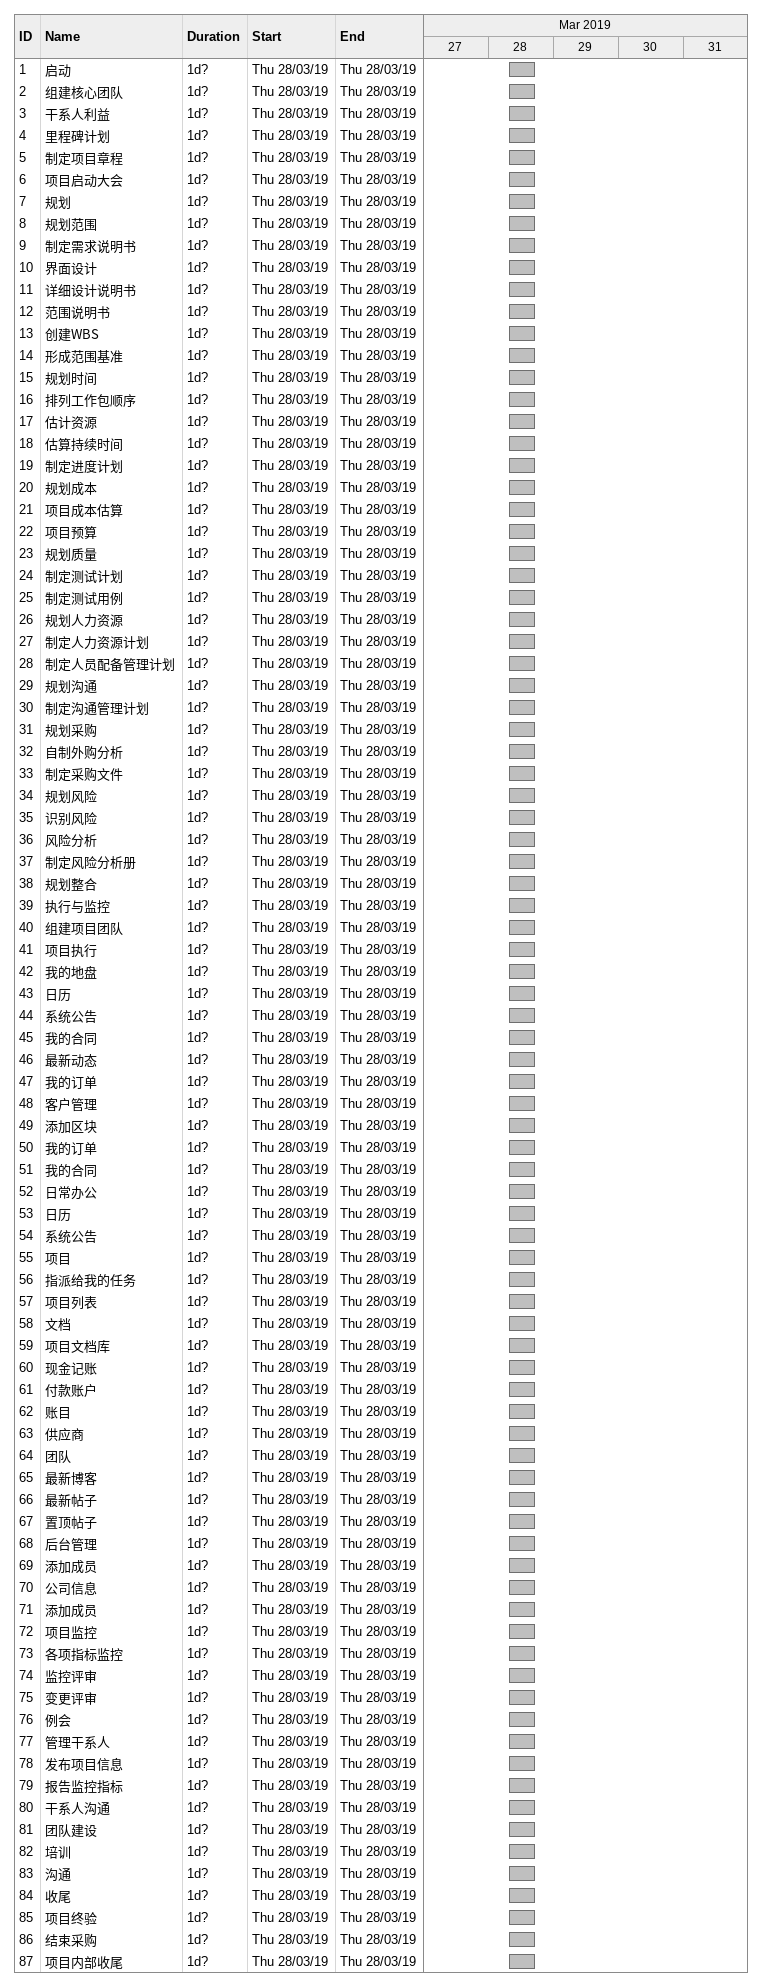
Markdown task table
| ID | Task | Duration | Start | Finish |
|---|---|---|---|---|
| 1 | 启动 | 1d? | 2019-03-28 | 2019-03-28 |
| 2 | 组建核心团队 | 1d? | 2019-03-28 | 2019-03-28 |
| 3 | 干系人利益 | 1d? | 2019-03-28 | 2019-03-28 |
| 4 | 里程碑计划 | 1d? | 2019-03-28 | 2019-03-28 |
| 5 | 制定项目章程 | 1d? | 2019-03-28 | 2019-03-28 |
| 6 | 项目启动大会 | 1d? | 2019-03-28 | 2019-03-28 |
| 7 | 规划 | 1d? | 2019-03-28 | 2019-03-28 |
| 8 | 规划范围 | 1d? | 2019-03-28 | 2019-03-28 |
| 9 | 制定需求说明书 | 1d? | 2019-03-28 | 2019-03-28 |
| 10 | 界面设计 | 1d? | 2019-03-28 | 2019-03-28 |
| 11 | 详细设计说明书 | 1d? | 2019-03-28 | 2019-03-28 |
| 12 | 范围说明书 | 1d? | 2019-03-28 | 2019-03-28 |
| 13 | 创建WBS | 1d? | 2019-03-28 | 2019-03-28 |
| 14 | 形成范围基准 | 1d? | 2019-03-28 | 2019-03-28 |
| 15 | 规划时间 | 1d? | 2019-03-28 | 2019-03-28 |
| 16 | 排列工作包顺序 | 1d? | 2019-03-28 | 2019-03-28 |
| 17 | 估计资源 | 1d? | 2019-03-28 | 2019-03-28 |
| 18 | 估算持续时间 | 1d? | 2019-03-28 | 2019-03-28 |
| 19 | 制定进度计划 | 1d? | 2019-03-28 | 2019-03-28 |
| 20 | 规划成本 | 1d? | 2019-03-28 | 2019-03-28 |
| 21 | 项目成本估算 | 1d? | 2019-03-28 | 2019-03-28 |
| 22 | 项目预算 | 1d? | 2019-03-28 | 2019-03-28 |
| 23 | 规划质量 | 1d? | 2019-03-28 | 2019-03-28 |
| 24 | 制定测试计划 | 1d? | 2019-03-28 | 2019-03-28 |
| 25 | 制定测试用例 | 1d? | 2019-03-28 | 2019-03-28 |
| 26 | 规划人力资源 | 1d? | 2019-03-28 | 2019-03-28 |
| 27 | 制定人力资源计划 | 1d? | 2019-03-28 | 2019-03-28 |
| 28 | 制定人员配备管理计划 | 1d? | 2019-03-28 | 2019-03-28 |
| 29 | 规划沟通 | 1d? | 2019-03-28 | 2019-03-28 |
| 30 | 制定沟通管理计划 | 1d? | 2019-03-28 | 2019-03-28 |
| 31 | 规划采购 | 1d? | 2019-03-28 | 2019-03-28 |
| 32 | 自制外购分析 | 1d? | 2019-03-28 | 2019-03-28 |
| 33 | 制定采购文件 | 1d? | 2019-03-28 | 2019-03-28 |
| 34 | 规划风险 | 1d? | 2019-03-28 | 2019-03-28 |
| 35 | 识别风险 | 1d? | 2019-03-28 | 2019-03-28 |
| 36 | 风险分析 | 1d? | 2019-03-28 | 2019-03-28 |
| 37 | 制定风险分析册 | 1d? | 2019-03-28 | 2019-03-28 |
| 38 | 规划整合 | 1d? | 2019-03-28 | 2019-03-28 |
| 39 | 执行与监控 | 1d? | 2019-03-28 | 2019-03-28 |
| 40 | 组建项目团队 | 1d? | 2019-03-28 | 2019-03-28 |
| 41 | 项目执行 | 1d? | 2019-03-28 | 2019-03-28 |
| 42 | 我的地盘 | 1d? | 2019-03-28 | 2019-03-28 |
| 43 | 日历 | 1d? | 2019-03-28 | 2019-03-28 |
| 44 | 系统公告 | 1d? | 2019-03-28 | 2019-03-28 |
| 45 | 我的合同 | 1d? | 2019-03-28 | 2019-03-28 |
| 46 | 最新动态 | 1d? | 2019-03-28 | 2019-03-28 |
| 47 | 我的订单 | 1d? | 2019-03-28 | 2019-03-28 |
| 48 | 客户管理 | 1d? | 2019-03-28 | 2019-03-28 |
| 49 | 添加区块 | 1d? | 2019-03-28 | 2019-03-28 |
| 50 | 我的订单 | 1d? | 2019-03-28 | 2019-03-28 |
| 51 | 我的合同 | 1d? | 2019-03-28 | 2019-03-28 |
| 52 | 日常办公 | 1d? | 2019-03-28 | 2019-03-28 |
| 53 | 日历 | 1d? | 2019-03-28 | 2019-03-28 |
| 54 | 系统公告 | 1d? | 2019-03-28 | 2019-03-28 |
| 55 | 项目 | 1d? | 2019-03-28 | 2019-03-28 |
| 56 | 指派给我的任务 | 1d? | 2019-03-28 | 2019-03-28 |
| 57 | 项目列表 | 1d? | 2019-03-28 | 2019-03-28 |
| 58 | 文档 | 1d? | 2019-03-28 | 2019-03-28 |
| 59 | 项目文档库 | 1d? | 2019-03-28 | 2019-03-28 |
| 60 | 现金记账 | 1d? | 2019-03-28 | 2019-03-28 |
| 61 | 付款账户 | 1d? | 2019-03-28 | 2019-03-28 |
| 62 | 账目 | 1d? | 2019-03-28 | 2019-03-28 |
| 63 | 供应商 | 1d? | 2019-03-28 | 2019-03-28 |
| 64 | 团队 | 1d? | 2019-03-28 | 2019-03-28 |
| 65 | 最新博客 | 1d? | 2019-03-28 | 2019-03-28 |
| 66 | 最新帖子 | 1d? | 2019-03-28 | 2019-03-28 |
| 67 | 置顶帖子 | 1d? | 2019-03-28 | 2019-03-28 |
| 68 | 后台管理 | 1d? | 2019-03-28 | 2019-03-28 |
| 69 | 添加成员 | 1d? | 2019-03-28 | 2019-03-28 |
| 70 | 公司信息 | 1d? | 2019-03-28 | 2019-03-28 |
| 71 | 添加成员 | 1d? | 2019-03-28 | 2019-03-28 |
| 72 | 项目监控 | 1d? | 2019-03-28 | 2019-03-28 |
| 73 | 各项指标监控 | 1d? | 2019-03-28 | 2019-03-28 |
| 74 | 监控评审 | 1d? | 2019-03-28 | 2019-03-28 |
| 75 | 变更评审 | 1d? | 2019-03-28 | 2019-03-28 |
| 76 | 例会 | 1d? | 2019-03-28 | 2019-03-28 |
| 77 | 管理干系人 | 1d? | 2019-03-28 | 2019-03-28 |
| 78 | 发布项目信息 | 1d? | 2019-03-28 | 2019-03-28 |
| 79 | 报告监控指标 | 1d? | 2019-03-28 | 2019-03-28 |
| 80 | 干系人沟通 | 1d? | 2019-03-28 | 2019-03-28 |
| 81 | 团队建设 | 1d? | 2019-03-28 | 2019-03-28 |
| 82 | 培训 | 1d? | 2019-03-28 | 2019-03-28 |
| 83 | 沟通 | 1d? | 2019-03-28 | 2019-03-28 |
| 84 | 收尾 | 1d? | 2019-03-28 | 2019-03-28 |
| 85 | 项目终验 | 1d? | 2019-03-28 | 2019-03-28 |
| 86 | 结束采购 | 1d? | 2019-03-28 | 2019-03-28 |
| 87 | 项目内部收尾 | 1d? | 2019-03-28 | 2019-03-28 |
